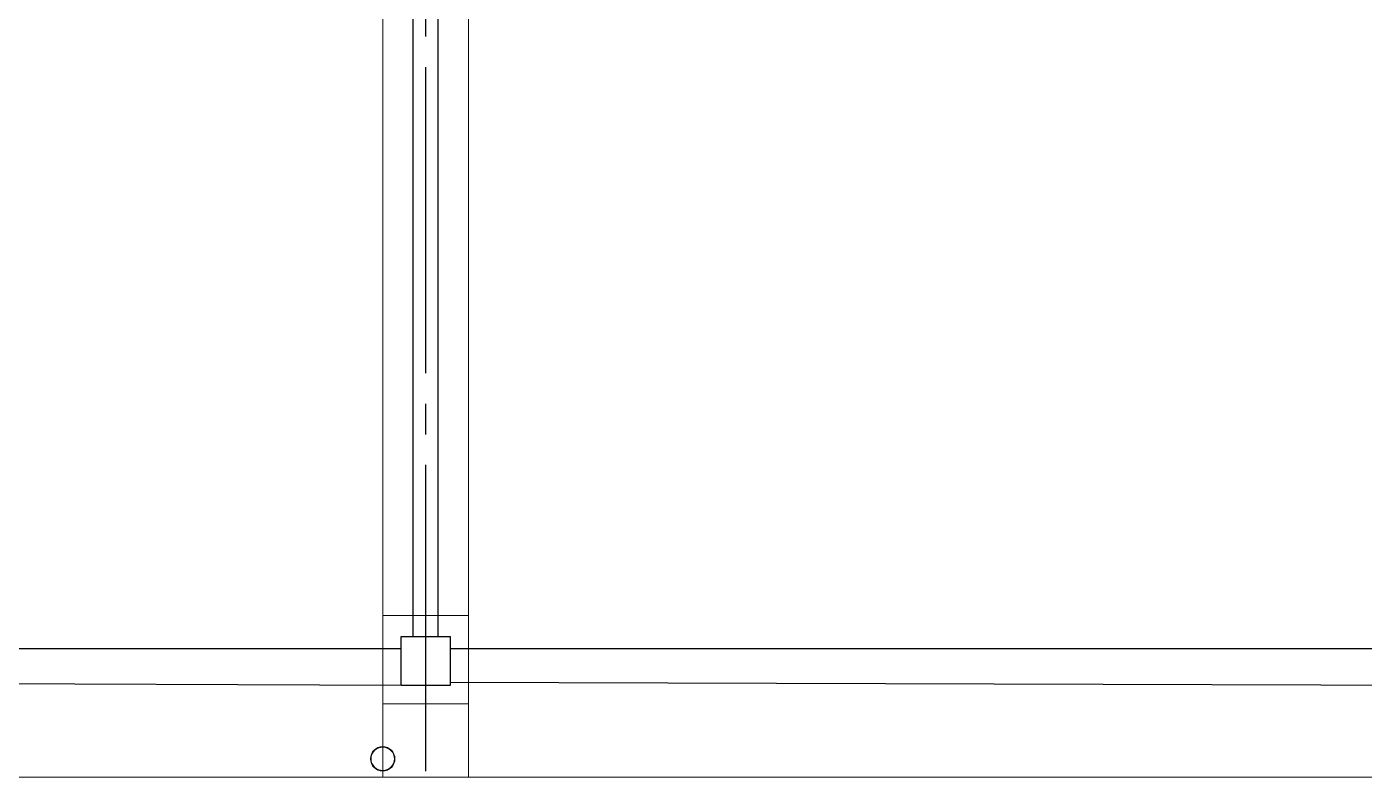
# Model space of a CAD drawing. Header units: millimetres. Extents: x -960 to 41501, y -1010 to 11880.
# Drawn here: x 9874 to 10967, y 9052 to 9668 of the extents above; entities that cross this region are included whole.
import ezdxf
from ezdxf.enums import TextEntityAlignment as Align

# ---------------------------------------------------------------- set-up
doc = ezdxf.new("R2010")
doc.units = ezdxf.units.MM
doc.header["$LTSCALE"] = 100
doc.linetypes.add('X-S-FAB-L10$0$COL-CEN-LIN', pattern=[3.25, 2.5, -0.25, 0.25, -0.25])
for name, color, linetype in [('0-xref', 7, 'Continuous'), ('X-S-FAB-L10$0$0-DIM-TXT', 8, 'Continuous'), ('X-S-FAB-L10$0$A-OBJE-MEP', 8, 'Continuous'), ('X-S-FAB-L10$0$BLOCK', 8, 'Continuous'), ('X-S-FAB-L10$0$CCL', 8, 'X-S-FAB-L10$0$COL-CEN-LIN'), ('X-S-FAB-L10$0$COL-S', 8, 'Continuous'), ('X-S-FAB-L10$0$S-BEAM-SHOW', 8, 'Continuous'), ('X-S-FAB-L10$0$S-FNDN', 8, 'Continuous'), ('X-S-FAB-L10$0$S-SLAB-SHOW', 8, 'Continuous'), ('X-S-FAB-L10$0$Steel Frame-188K', 8, 'Continuous')]:
    doc.layers.add(name, color=color, linetype=linetype)
doc.styles.add('X-S-FAB-L10$0$CHINA', font='simplex.shx', dxfattribs={"width": 0.75, "bigfont": 'chineset.shx'})
doc.styles.add('X-S-FAB-L10$0$Standard', font='', dxfattribs={"width": 0.8})
doc.styles.add('X-S-FAB-L10$0$TG_NOTE_TEXT', font='simplex.shx', dxfattribs={"width": 0.75, "bigfont": 'chineset.shx'})
doc.styles.get('X-S-FAB-L10$0$Standard').set_extended_font_data('Microsoft JhengHei')

# ---------------------------------------------------------------- blocks, each defined once
blk = doc.blocks.new('X-S-FAB-L10$0$FAB2-L05')
at = {"layer": 'X-S-FAB-L10$0$CCL'}
blk.add_line((-15960, 11005), (-15960, 0), dxfattribs=at)
at = {"layer": 'X-S-FAB-L10$0$COL-S'}
blk.add_lwpolyline([(-15980, 9890), (-15940, 9890), (-15940, 9850), (-15980, 9850)], close=True, dxfattribs=at)
blk = doc.blocks.new('X-S-FAB-L10')
at = {"layer": 'X-S-FAB-L10$0$A-OBJE-MEP', "lineweight": 0, "flags": 128}
blk.add_lwpolyline([(10174.5, 9070, 1), (10155.5, 9070, 1)], format="xyb", close=True, dxfattribs=at)
at = {"layer": 'X-S-FAB-L10$0$A-OBJE-MEP', "lineweight": 0}
blk.add_circle((10165, 9070), 10, dxfattribs=at)
at = {"layer": 'X-S-FAB-L10$0$COL-S'}
for p, q in [((10180, 9170), (10220, 9170)), ((10180, 9130), (10180, 9170)), ((10220, 9170), (10220, 9130)), ((10220, 9130), (10180, 9130))]:
    blk.add_line(p, q, dxfattribs=at)
at = {"layer": 'X-S-FAB-L10$0$S-BEAM-SHOW', "lineweight": 0, "flags": 128}
for points in [[(10165, 9878), (10165, 9187)], [(10235, 9878), (10235, 9187)], [(10165, 9187), (10235, 9187)], [(10165, 9187), (10165, 9115)], [(10235, 9115), (10235, 9187)], [(10165, 9115), (10235, 9115)], [(10165, 9115), (10165, 9055)], [(10235, 9115), (10235, 9055)], [(10165, 9055), (10235, 9055)]]:
    blk.add_lwpolyline(points, dxfattribs=at)
at = {"layer": 'X-S-FAB-L10$0$S-FNDN', "lineweight": 0, "flags": 128}
blk.add_lwpolyline([(11935, 9055), (4350, 9055), (4350, 7470), (9330, 7470), (9330, -55), (11935, -55), (11935, 4530), (11070, 4530), (11070, 5003), (11935, 5003)], close=True, dxfattribs=at)
at = {"layer": 'X-S-FAB-L10$0$S-SLAB-SHOW', "lineweight": 0, "flags": 128}
blk.add_lwpolyline([(8063, 9055), (11917, 9055), (11917, 9950), (8063, 9950)], close=True, dxfattribs=at)
at = {"layer": 'X-S-FAB-L10$0$Steel Frame-188K'}
blk.add_lwpolyline([(15940, 9140), (15165, 9140), (15165, 9105), (15075, 9105), (15075, 9140), (14597.2, 9140), (14597.2, 9105), (14507.2, 9105), (14507.2, 9140), (12765, 9140), (12765, 9105), (12675, 9105), (12675, 9140), (11900, 9140), (11900, 9130), (11860, 9130), (11860, 9140), (11060, 9140), (11060, 9130), (11020, 9130), (10220, 9132.4), (10220, 9130), (10180, 9130), (9380, 9133.2)], dxfattribs=at)
for points in [[(10190, 9894), (10180, 9894), (10180, 9904), (9370, 9904), (9370, 9170), (9380, 9170), (9380, 9160), (10180, 9160), (10180, 9170), (10190, 9170)], [(11030, 9894), (11020, 9894), (11020, 9904), (10220, 9904), (10220, 9894), (10210, 9894), (10210, 9170), (10220, 9170), (10220, 9160), (11020, 9160), (11020, 9170), (11030, 9170)]]:
    blk.add_lwpolyline(points, close=True, dxfattribs=at)
at = {"layer": 'X-S-FAB-L10$0$BLOCK'}
blk.add_blockref('X-S-FAB-L10$0$FAB2-L05', (26160, -720), dxfattribs=at)
at = {"style": 'X-S-FAB-L10$0$TG_NOTE_TEXT', "width": 0.5, "flags": 1}
for p in [(7463.3, 9020), (18268.3, 8649), (11197.8, 4800.2), (16485.8, 4800.2), (25420.3, 2635), (13360, 320, 0), (7463.3, -33.3)]:
    blk.add_attdef('WH', text='', height=20, dxfattribs=at).set_placement(p, align=Align.BOTTOM_LEFT)
at = {"width": 0.5}
for style, p in [('X-S-FAB-L10$0$TG_NOTE_TEXT', (7585, 9020)), ('X-S-FAB-L10$0$TG_NOTE_TEXT', (18390, 8649)), ('X-S-FAB-L10$0$TG_NOTE_TEXT', (11117.5, 4813.5)), ('X-S-FAB-L10$0$TG_NOTE_TEXT', (16607.5, 4813.5)), ('X-S-FAB-L10$0$TG_NOTE_TEXT', (25350, 2635)), ('X-S-FAB-L10$0$Standard', (13129.4, 325, 0)), ('X-S-FAB-L10$0$TG_NOTE_TEXT', (7585, -20))]:
    blk.add_attdef('DESC', text='', height=10, dxfattribs=dict(at, style=style)).set_placement(p, align=Align.BOTTOM_LEFT)
for tag, style, p in [('TYPE', 'X-S-FAB-L10$0$TG_NOTE_TEXT', (7619.3, 9020)), ('NO', 'X-S-FAB-L10$0$TG_NOTE_TEXT', (7650.1, 9020)), ('TYPE', 'X-S-FAB-L10$0$TG_NOTE_TEXT', (18424.2, 8649)), ('NO', 'X-S-FAB-L10$0$TG_NOTE_TEXT', (18455, 8649)), ('NO', 'X-S-FAB-L10$0$TG_NOTE_TEXT', (11088.6, 4813.5)), ('TYPE', 'X-S-FAB-L10$0$TG_NOTE_TEXT', (11151.8, 4813.5)), ('TYPE', 'X-S-FAB-L10$0$TG_NOTE_TEXT', (16641.8, 4813.5)), ('NO', 'X-S-FAB-L10$0$TG_NOTE_TEXT', (16672.6, 4813.5)), ('NO', 'X-S-FAB-L10$0$TG_NOTE_TEXT', (25313, 2635)), ('TYPE', 'X-S-FAB-L10$0$TG_NOTE_TEXT', (25350, 2635)), ('NO', 'X-S-FAB-L10$0$Standard', (13100, 320, 0)), ('TYPE', 'X-S-FAB-L10$0$Standard', (13129.4, 320, 0)), ('TYPE', 'X-S-FAB-L10$0$TG_NOTE_TEXT', (7619.3, -20)), ('NO', 'X-S-FAB-L10$0$TG_NOTE_TEXT', (7650.1, -20))]:
    blk.add_attdef(tag, text='', height=10, dxfattribs=dict(at, style=style)).set_placement(p, align=Align.BOTTOM_RIGHT)
at = {"style": 'X-S-FAB-L10$0$TG_NOTE_TEXT', "width": 0.5, "flags": 1}
for rotation, p in [(180, (43, 7480)), (180, (943, 7480)), (90, (24310, 3717.8)), (270, (17080, 1711.7))]:
    blk.add_attdef('WH', text='', height=20, rotation=rotation, dxfattribs=at).set_placement(p, align=Align.BOTTOM_LEFT)
at = {"width": 0.5}
for rotation, style, p in [(180, 'X-S-FAB-L10$0$Standard', (317.6, 7480)), (180, 'X-S-FAB-L10$0$Standard', (1217.6, 7480)), (90, 'X-S-FAB-L10$0$TG_NOTE_TEXT', (24310, 3647.5)), (270, 'X-S-FAB-L10$0$TG_NOTE_TEXT', (17080, 1605))]:
    blk.add_attdef('DESC', text='', height=10, rotation=rotation, dxfattribs=dict(at, style=style)).set_placement(p, align=Align.BOTTOM_LEFT)
for tag, rotation, style, p in [('TYPE', 180, 'X-S-FAB-L10$0$Standard', (317.6, 7480)), ('NO', 180, 'X-S-FAB-L10$0$Standard', (347, 7480)), ('TYPE', 180, 'X-S-FAB-L10$0$Standard', (1217.6, 7480)), ('NO', 180, 'X-S-FAB-L10$0$Standard', (1247, 7480)), ('TYPE', 90, 'X-S-FAB-L10$0$TG_NOTE_TEXT', (24310, 3647.5)), ('NO', 90, 'X-S-FAB-L10$0$TG_NOTE_TEXT', (24310, 3610.5)), ('TYPE', 270, 'X-S-FAB-L10$0$TG_NOTE_TEXT', (17080, 1605)), ('NO', 270, 'X-S-FAB-L10$0$TG_NOTE_TEXT', (17080, 1573))]:
    blk.add_attdef(tag, text='', height=10, rotation=rotation, dxfattribs=dict(at, style=style)).set_placement(p, align=Align.BOTTOM_RIGHT)
at = {"layer": 'X-S-FAB-L10$0$0-DIM-TXT', "style": 'X-S-FAB-L10$0$CHINA', "width": 0.75}
for p in [(667.4, 7855.1, -2689.4), (22627.4, 6728.8), (25644.7, 6728.8), (24778.8, 5569.1), (1118.3, 4980), (417.8, 4594.6), (23874.8, 4355), (22927.4, 4330.1), (23749.9, 3901.4), (417.8, 3765.2), (1118.3, 3730), (417.8, 3115.8), (536.9, 2227.8), (16909, 1782.7), (888.4, 880.5), (16977.4, 750), (18878.8, 750), (25641.2, 553.2), (21364, 526.9)]:
    blk.add_attdef('HIG', text='', height=80, dxfattribs=at).set_placement(p, align=Align.MIDDLE_LEFT)

msp = doc.modelspace()

# ---------------------------------------------------------------- block references
at = {"layer": '0-xref'}
msp.add_blockref('X-S-FAB-L10', (0, 0), dxfattribs=at)

doc.saveas('drawing.dxf')
